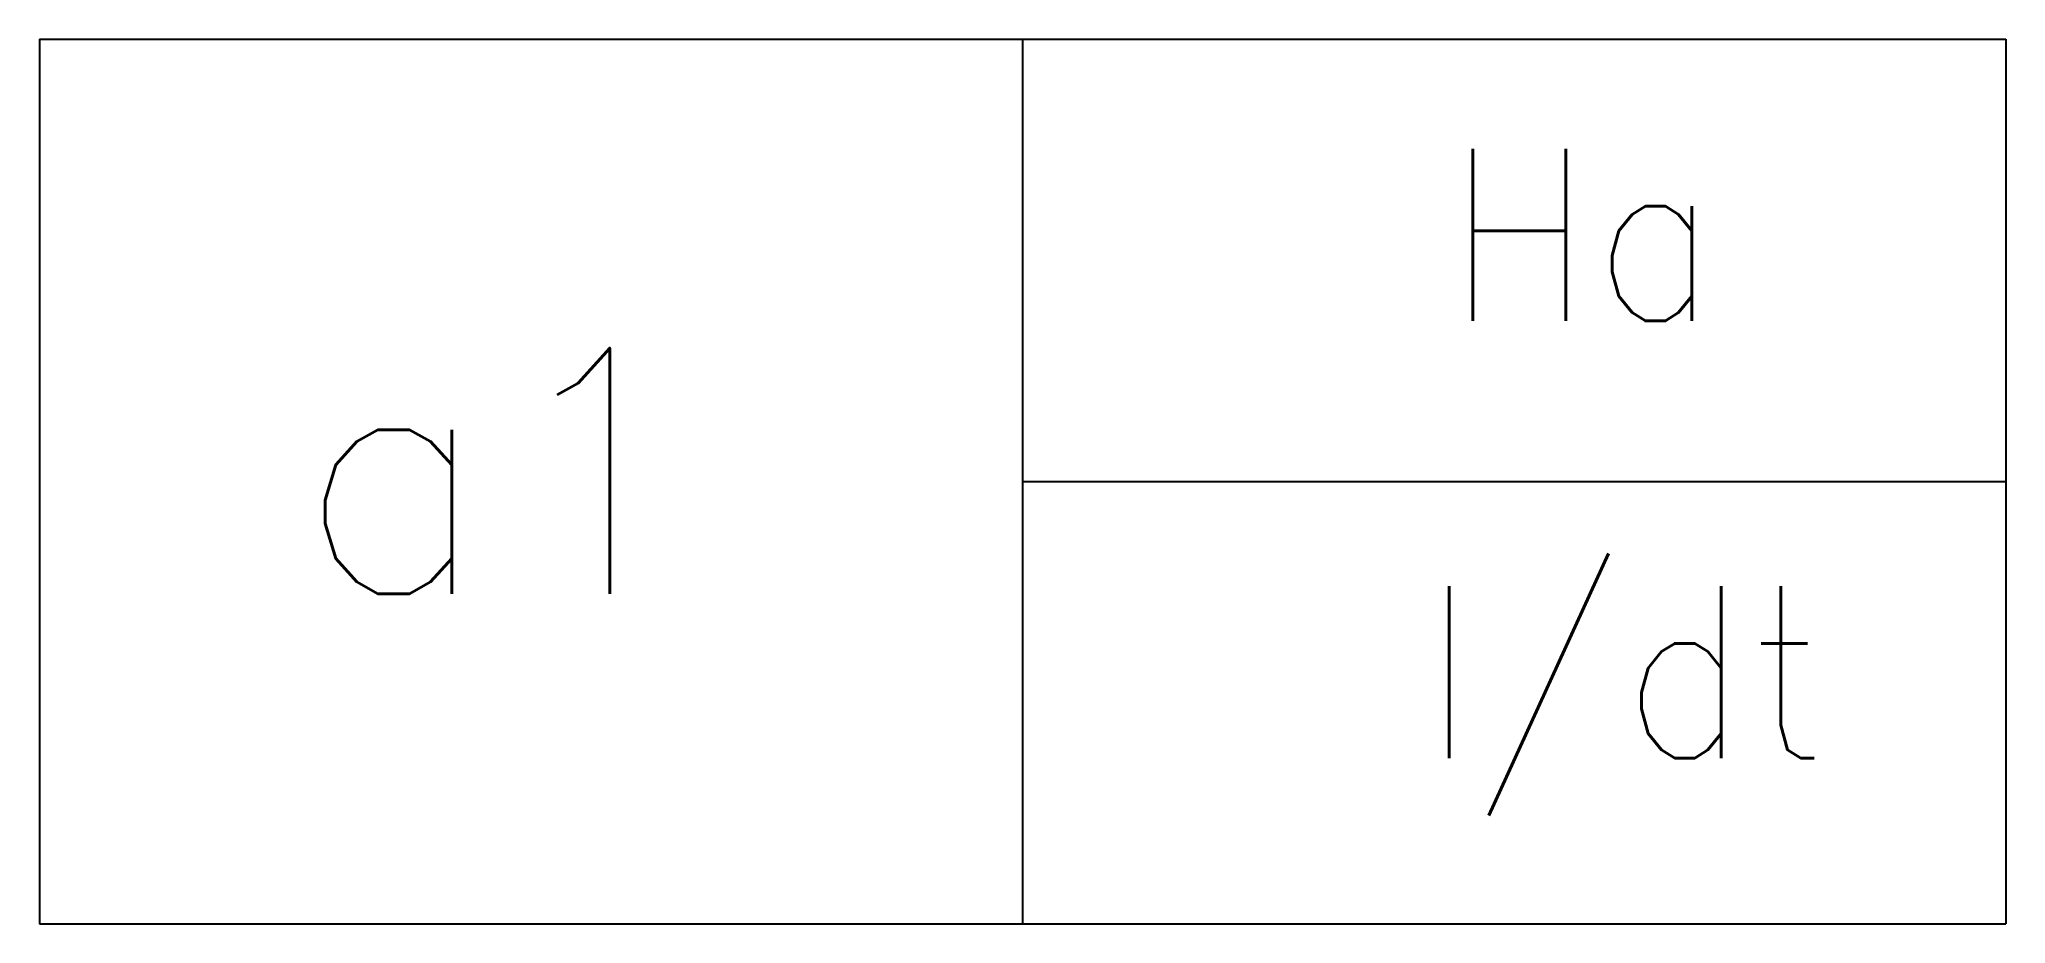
# Model space of a CAD drawing. Header units: metres. Extents: x 337.8 to 377.8, y 19.7 to 37.7.
import ezdxf
from ezdxf.enums import TextEntityAlignment as Align

# ---------------------------------------------------------------- set-up
doc = ezdxf.new("R2010")
doc.units = ezdxf.units.M
doc.header["$MEASUREMENT"] = 0
doc.layers.add('petak-kwarter', color=7, linetype='CONTINUOUS')
doc.styles.get("Standard").update_dxf_attribs({"font": 'Simplex.shx'})

msp = doc.modelspace()

# ---------------------------------------------------------------- linework, layer by layer
at = {"layer": 'petak-kwarter', "color": 3, "linetype": 'Continuous'}
for p, q in [((337.76, 37.702), (337.76, 19.702)), ((337.76, 37.702), (377.76, 37.702)), ((357.76, 37.702), (357.76, 19.702)), ((377.76, 37.702), (377.76, 19.702)), ((357.76, 28.702), (377.76, 28.702)), ((337.76, 19.702), (377.76, 19.702))]:
    msp.add_line(p, q, dxfattribs=at)

# ---------------------------------------------------------------- texts
at = {"layer": 'petak-kwarter', "color": 3, "width": 0.9}
for s, p in [(' Ha', (368.07, 31.972)), (' l/dt', (368.936, 23.073))]:
    msp.add_text(s, height=3.5, dxfattribs=at).set_placement(p, align=Align.CENTER)
at = {"layer": 'petak-kwarter', "color": 3}
msp.add_text('a1', height=5, dxfattribs=at).set_placement((347.113, 26.419), align=Align.CENTER)

doc.saveas('drawing.dxf')
